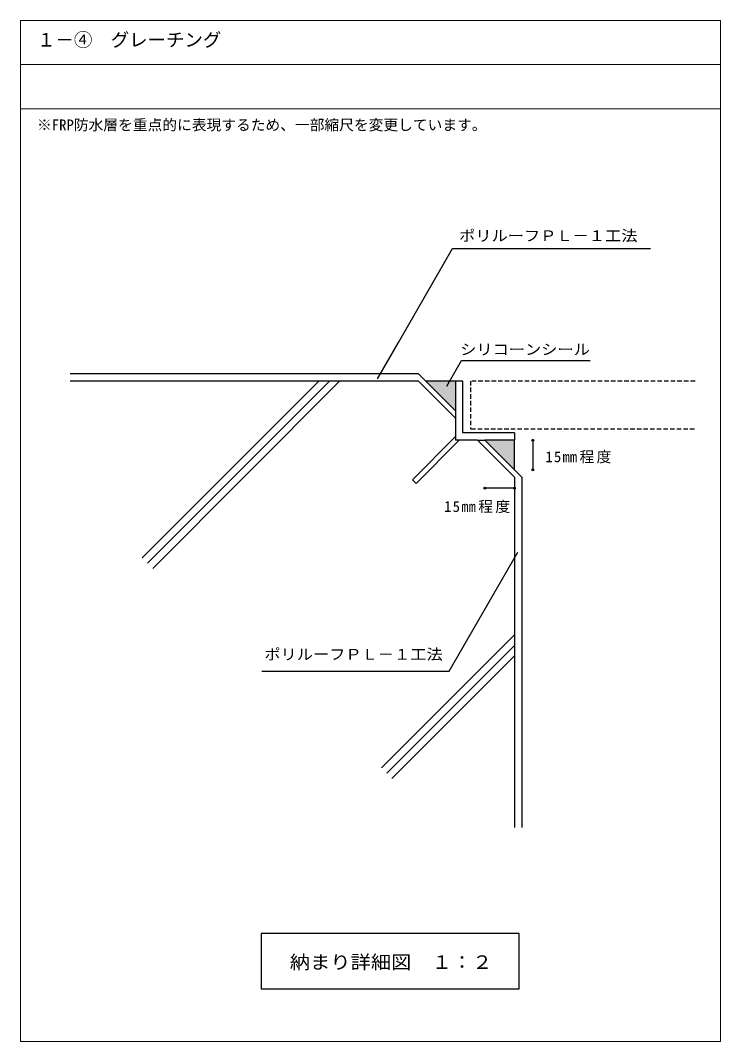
# Model space of a CAD drawing. Units: millimetres, scale not verified. Extents: x -221 to 159, y -335 to 219.
import ezdxf
from ezdxf.enums import TextEntityAlignment as Align

# ---------------------------------------------------------------- set-up
doc = ezdxf.new("R2010")
doc.units = ezdxf.units.MM
doc.header["$LTSCALE"] = 2
doc.header["$PDMODE"] = 32
doc.header["$PDSIZE"] = 1
doc.linetypes.add('DASHED1', pattern=[1.8, 1.2, -0.6])
for name, color, linetype in [('0-0_躯体', 6, 'Continuous'), ('0-1_文字・枠など', 4, 'Continuous'), ('0-2_ハッチ・塗りつぶしなど', 7, 'Continuous'), ('1-0', 7, 'Continuous')]:
    doc.layers.add(name, color=color, linetype=linetype)
doc.layers.add('0-A', color=6, linetype='Continuous', lineweight=18)
doc.styles.add('ＭＳ ゴシック', font='')
doc.styles.get('ＭＳ ゴシック').set_extended_font_data('MS Gothic')

msp = doc.modelspace()

# ---------------------------------------------------------------- linework, layer by layer
at = {"layer": '0-0_躯体', "color": 7}
for p, q in [((-44.185, 27.461), (-194.185, 27.461)), ((-5.086, 27.461), (-44.185, 27.461)), ((-5.086, 27.461), (14.914, 7.461)), ((18.914, 23.461), (-1.086, 23.461)), ((46.914, -4.539), (46.914, -8.539)), ((30.914, -8.539), (50.914, -28.539)), ((46.914, -24.539), (46.914, -8.539))]:
    msp.add_line(p, q, dxfattribs=at)
at = {"layer": '0-0_躯体'}
for p, q in [((-5.086, 23.461), (-194.185, 23.461)), ((-5.086, 23.461), (14.914, 3.461)), ((14.914, 23.461), (14.914, -6.539)), ((14.914, -6.539), (-8.45, -29.903)), ((16.914, -8.539), (14.897, -8.539)), ((14.914, -6.539), (14.914, -8.444)), ((26.914, -8.539), (16.914, -8.539)), ((26.914, -8.539), (30.914, -8.539)), ((46.914, -8.539), (30.914, -8.539)), ((46.914, -8.539), (30.914, -8.539))]:
    msp.add_line(p, q, dxfattribs=at)
at = {"layer": '0-0_躯体', "color": 4}
for p, q in [((-59.242, 23.461), (-155.064, -72.361)), ((-53.673, 23.373), (-152.235, -75.189)), ((-47.928, 23.461), (-149.407, -78.018)), ((46.914, -114.15), (-25.219, -186.283)), ((44.086, -116.979), (-25.219, -186.283)), ((46.576, -120.145), (-22.39, -189.111)), ((46.97, -125.408), (-19.562, -191.94))]:
    msp.add_line(p, q, dxfattribs=at)
at = {"layer": '0-0_躯体', "color": 7, "linetype": 'DASHED1'}
msp.add_line((144.602, -2.525), (23.016, -2.525), dxfattribs=at)
at = {"layer": '0-0_躯体', "color": 7}
for points in [[(46.914, -4.539), (18.914, -4.539), (18.914, 23.461)], [(50.914, -28.539), (50.914, -68.611), (50.914, -218.611)]]:
    msp.add_lwpolyline(points, dxfattribs=at)
at = {"layer": '0-0_躯体', "color": 7, "linetype": 'DASHED1'}
msp.add_lwpolyline([(144.922, 23.624), (23.016, 23.624), (23.016, -2.525)], dxfattribs=at)
at = {"layer": '0-0_躯体'}
for points in [[(16.914, -8.539), (-6.45, -31.903), (-8.45, -29.903)], [(26.914, -8.539), (46.914, -28.539), (46.914, -68.611), (46.914, -218.611)]]:
    msp.add_lwpolyline(points, dxfattribs=at)
at = {"layer": '0-1_文字・枠など'}
for p, q in [((-27.461, 24.791), (-16.086, 44.493)), ((10.147, 20.862), (18.179, 34.774)), ((56.914, -8.539), (56.914, -24.539)), ((46.914, -34.539), (30.914, -34.539)), ((11.553, -133.813), (48.79, -69.317)), ((-90.158, -133.813), (11.553, -133.813))]:
    msp.add_line(p, q, dxfattribs=at)
for points in [[(-16.086, 44.493), (13.333, 95.448), (120.782, 95.448)], [(18.179, 34.774), (45.509, 34.774), (69.064, 34.774), (88.074, 34.774)]]:
    msp.add_lwpolyline(points, dxfattribs=at)
at = {"layer": '0-1_文字・枠など', "color": 6}
for p in [(56.914, -8.539), (56.914, -24.539), (30.914, -34.539), (46.914, -34.539)]:
    msp.add_point(p, dxfattribs=at)
at = {"layer": '0-2_ハッチ・塗りつぶしなど'}
for points in [[(-1.086, 23.461), (14.914, 23.461), (14.914, 7.461)], [(30.914, -8.539), (46.914, -8.539), (46.914, -24.539)]]:
    msp.add_solid(points, dxfattribs=at)
at = {"layer": '0-A'}
for p, q in [((158.804, 219.249), (-221.192, 219.249)), ((-221.192, 219.249), (-221.192, -334.746)), ((158.804, -334.746), (158.804, 219.249)), ((-221.192, 195.249), (158.804, 195.249)), ((-221.192, 171.249), (158.804, 171.249)), ((-221.192, -334.746), (158.804, -334.746))]:
    msp.add_line(p, q, dxfattribs=at)
at = {"layer": '1-0'}
msp.add_lwpolyline([(-90.504, -306.156), (49.496, -306.156), (49.496, -276.156), (-90.504, -276.156)], close=True, dxfattribs=at)

# ---------------------------------------------------------------- texts
at = {"layer": '0-1_文字・枠など', "color": 7, "style": 'ＭＳ ゴシック', "width": 1.1}
for s, p in [('ポリルーフＰＬ－１工法', (16.895, 97.737)), ('シリコーンシール', (17.471, 36.068)), ('ポリルーフＰＬ－１工法', (-88.818, -129.367))]:
    msp.add_text(s, height=5.865, dxfattribs=at).set_placement(p, align=Align.BOTTOM_LEFT)
at = {"layer": '0-1_文字・枠など', "color": 7, "char_height": 5.865, "attachment_point": 7, "style": 'ＭＳ ゴシック'}
for insert in [(63.716, -21.066), (8.762, -48.049)]:
    msp.add_mtext('\\T1.16;15㎜程度', dxfattribs=dict(at, insert=insert))
at = {"layer": '0-A', "color": 7, "style": 'ＭＳ ゴシック'}
for s, height, p in [('１－④\u3000グレーチング', 7.331, (-212.167, 202.877)), ('※FRP防水層を重点的に表現するため、一部縮尺を変更しています。', 5.865, (-212.167, 157.877))]:
    msp.add_text(s, height=height, dxfattribs=at).set_placement(p, align=Align.BOTTOM_LEFT)
at = {"layer": '1-0', "style": 'ＭＳ ゴシック', "width": 1.1}
msp.add_text('納まり詳細図\u3000１：２', height=7.331, dxfattribs=at).set_placement((-75.004, -297.504), align=Align.BOTTOM_LEFT)

doc.saveas('drawing.dxf')
